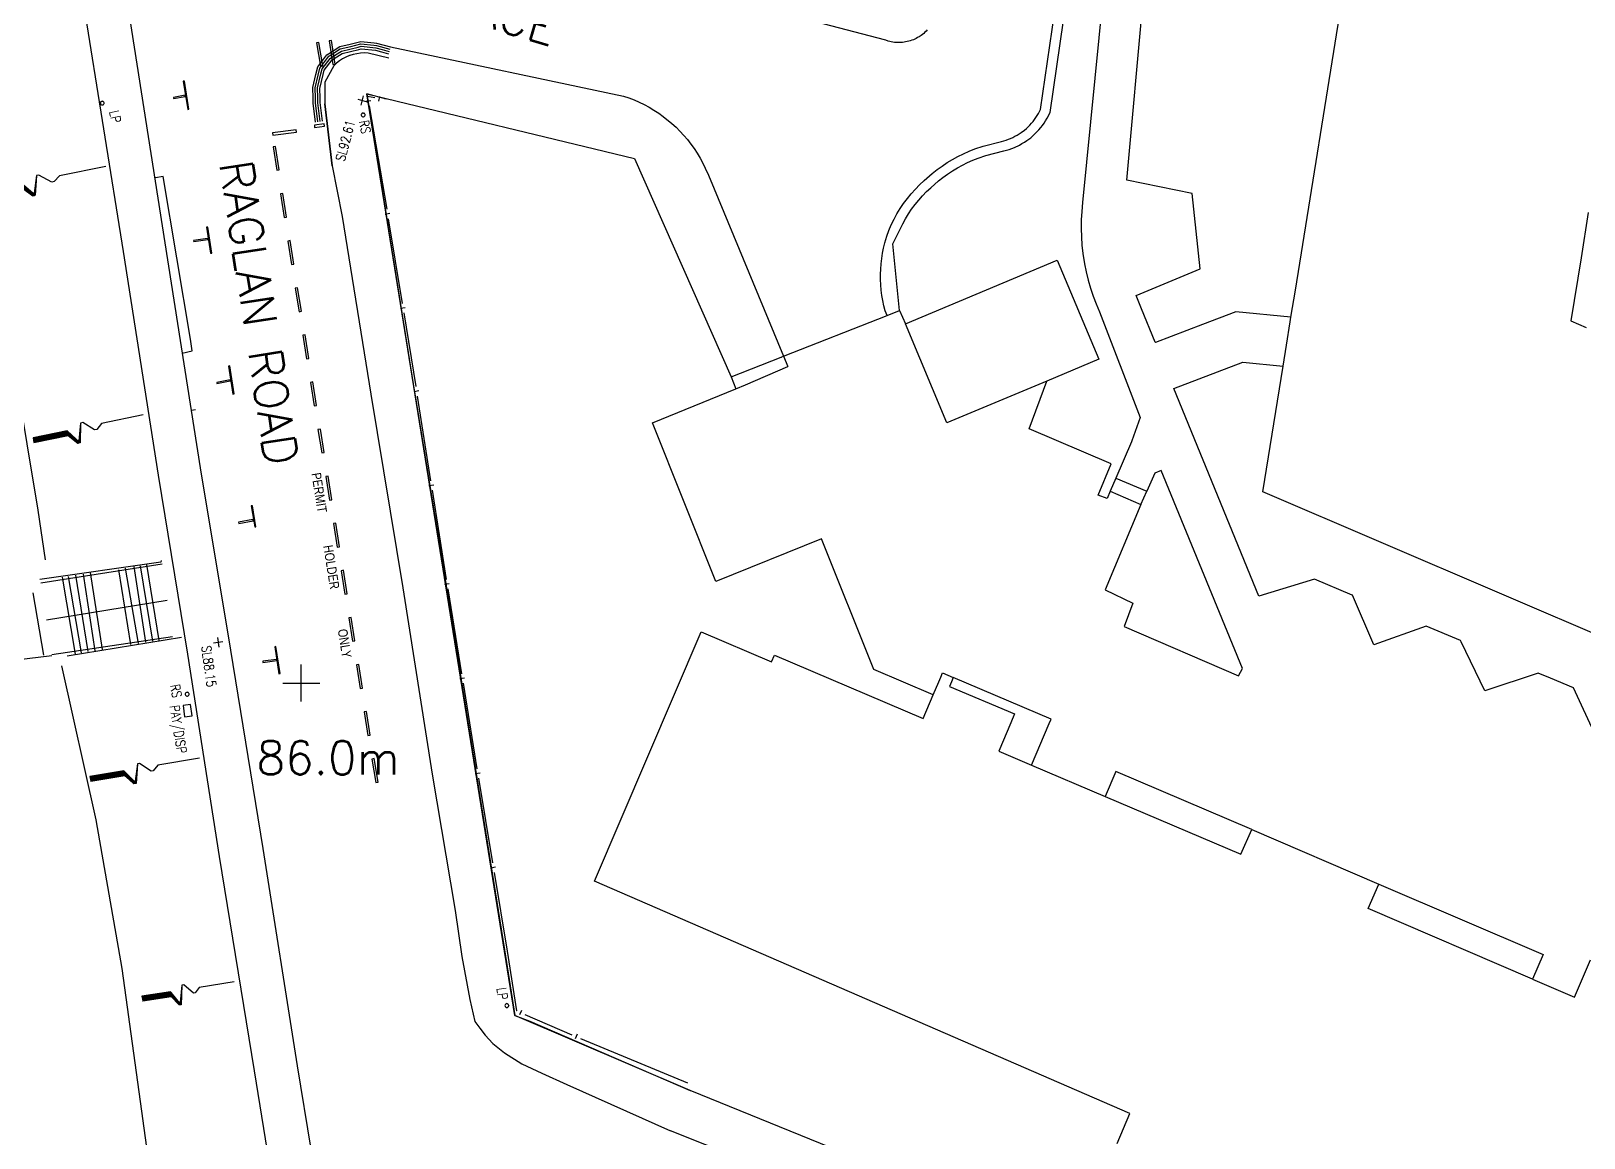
# Model space of a CAD drawing. Extents: x 427500 to 429848, y 434500 to 436505.
# Drawn here: x 429300.9 to 429366, y 435098.4 to 435144.8 of the extents above; entities that cross this region are included whole.
import ezdxf

# ---------------------------------------------------------------- set-up
doc = ezdxf.new("R2010")
doc.units = 0
doc.layers.get('0').update_dxf_attribs({"color": 222})
doc.layers.add('LPTIP_Ex_Base', color=8, linetype='Continuous')
doc.styles.add('ARIAL', font='arial.ttf', dxfattribs={"width": 0.8})
doc.styles.add('MtXpl_Romans', font='romans__.ttf')
doc.styles.get("Standard").update_dxf_attribs({"font": 'romans.shx'})

# ---------------------------------------------------------------- blocks, each defined once
blk = doc.blocks.new('FENCE_UP')
at = {"color": 0, "linetype": 'ByBlock', "flags": 128}
blk.add_lwpolyline([(0, 0.5), (0, -0.5)], dxfattribs=at)
blk = doc.blocks.new('CIRCL')
at = {"color": 0, "linetype": 'ByBlock', "flags": 128}
for points in [[(0.5, 0), (0.475, 0.154), (0.404, 0.293), (0.293, 0.404), (0.154, 0.475), (0, 0.5), (-0.154, 0.475), (-0.293, 0.404), (-0.404, 0.293), (-0.475, 0.154), (-0.5, 0), (-0.475, -0.154), (-0.404, -0.293), (-0.293, -0.404), (-0.154, -0.475), (0, -0.5), (0.154, -0.475), (0.293, -0.404), (0.404, -0.293), (0.475, -0.154)], [(0.5, 0), (0.475, -0.154)]]:
    blk.add_lwpolyline(points, dxfattribs=at)
blk = doc.blocks.new('MH_BANK_L')
at = {"color": 0, "linetype": 'ByBlock', "flags": 128}
for points in [[(-0.19, 0.02005), (-0.5, 0.02005)], [(-0.5, 0.02005), (-0.5, 0.00005)], [(-0.5, 0.01905), (-0.19, 0.01905)], [(-0.5, 0.01795), (-0.19, 0.01795)], [(-0.5, 0.01695), (-0.19, 0.01695)], [(-0.5, 0.01595), (-0.19, 0.01595)], [(-0.5, 0.01495), (-0.19, 0.01495)], [(-0.5, 0.01395), (-0.19, 0.01395)], [(-0.5, 0.01305), (-0.19, 0.01305)], [(-0.5, 0.01205), (-0.19, 0.01205)], [(-0.5, 0.01105), (-0.19, 0.01105)], [(-0.5, 0.01005), (-0.19, 0.01005)], [(-0.5, 0.00905), (-0.19, 0.00905)], [(-0.5, 0.00805), (-0.19, 0.00805)], [(-0.5, 0.00695), (-0.19, 0.00695)], [(-0.5, 0.00595), (-0.19, 0.00595)], [(-0.5, 0.00495), (-0.19, 0.00495)], [(-0.5, 0.00405), (-0.19, 0.00405)], [(-0.5, 0.00295), (-0.19, 0.00295)], [(-0.5, 0.00195), (-0.19, 0.00195)], [(-0.5, 0.00105), (-0.19, 0.00105)], [(-0.5, 0.00005), (-0.19, 0.00005)], [(-0.19, 0.00005), (-0.19, 0.02005)], [(-0.1, -0.04005), (-0.19, 0.02005)], [(-0.19, 0.01905), (-0.101, -0.03995)], [(-0.19, 0.01795), (-0.102, -0.04005)], [(-0.19, 0.01695), (-0.1031, -0.03995)], [(-0.19, 0.01595), (-0.1042, -0.04005)], [(-0.19, 0.01495), (-0.1052, -0.03995)], [(-0.19, 0.01395), (-0.1062, -0.03995)], [(-0.19, 0.01305), (-0.1072, -0.03995)], [(-0.19, 0.01205), (-0.108, -0.03995)], [(-0.19, 0.01105), (-0.109, -0.03995)], [(-0.19, 0.01005), (-0.11, -0.04005)], [(-0.19, 0.00905), (-0.1112, -0.03995)], [(-0.19, 0.00805), (-0.19, 0.00695)], [(-0.19, 0.00805), (-0.1124, -0.04005)], [(-0.19, 0.00695), (-0.1135, -0.03995)], [(-0.19, 0.00595), (-0.1144, -0.03995)], [(-0.19, 0.00495), (-0.1154, -0.03995)], [(-0.19, 0.00405), (-0.1163, -0.03995)], [(-0.19, 0.00295), (-0.1173, -0.03995)], [(-0.19, 0.00195), (-0.1183, -0.03995)], [(-0.19, 0.00105), (-0.1191, -0.04005)], [(-0.19, 0.00005), (-0.12, -0.04005)], [(-0.0601, 0.04005), (-0.11, -0.04005)], [(-0.0601, 0.04005), (-0.109, -0.03995)], [(-0.0601, 0.04005), (-0.108, -0.03995)], [(-0.0601, 0.04005), (-0.1072, -0.03995)], [(-0.0601, 0.04005), (-0.1062, -0.03995)], [(-0.0601, 0.04005), (-0.1058, -0.03085)], [(-0.0601, 0.04005), (-0.1055, -0.03155)], [(-0.0601, 0.04005), (-0.1052, -0.03995)], [(-0.0601, 0.04005), (-0.1042, -0.04005)], [(-0.0601, 0.04005), (-0.1031, -0.03995)], [(-0.0601, 0.04005), (-0.102, -0.04005)], [(-0.0601, 0.04005), (-0.101, -0.03995)], [(-0.0601, 0.04005), (-0.1, -0.04005)], [(-0.0601, 0.04005), (-0.1, -0.04005)], [(-0.04, 0.04005), (-0.0601, 0.04005)], [(0.05, 0.00005), (-0.04, 0.04005)], [(0.07, 0.00005), (0.05, 0.00005)], [(0.12, 0.02005), (0.07, 0.00005)], [(0.5, 0.02005), (0.12, 0.02005)], [(-0.1, -0.04005), (-0.12, -0.04005)], [(-0.1058, -0.03085), (-0.1137, -0.03085)], [(-0.1055, -0.03155), (-0.1127, -0.03155)], [(-0.1059, -0.03225), (-0.1116, -0.03225)], [(-0.1065, -0.03295), (-0.1105, -0.03295)], [(-0.107, -0.03375), (-0.1094, -0.03375)], [(-0.1075, -0.03445), (-0.1083, -0.03445)], [(-0.1055, -0.03155), (-0.1077, -0.03485)]]:
    blk.add_lwpolyline(points, dxfattribs=at)
blk = doc.blocks.new('SPOT')
at = {"color": 0, "linetype": 'ByBlock', "flags": 128}
for points in [[(-0.5, 0), (0.5, 0)], [(0, 0.5), (0, -0.5)]]:
    blk.add_lwpolyline(points, dxfattribs=at)

msp = doc.modelspace()

# ---------------------------------------------------------------- linework, layer by layer
at = {"layer": 'LPTIP_Ex_Base', "color": 251, "true_color": 0x636466}
for p, q in [((429343.206, 435141.5), (429347.4, 435170.234)), ((429336.708, 435144.396), (429316.422, 435149.765)), ((429353.888, 435133.923), (429356.29, 435148.845)), ((429343.602, 435141.374), (429344.599, 435148.202)), ((429345.837, 435146.441), (429344.968, 435137.594)), ((429346.828, 435138.535), (429347.508, 435146.093)), ((429338.107, 435144.541), (429338.049, 435144.506)), ((429338.196, 435144.602), (429338.107, 435144.541)), ((429338.25, 435144.643), (429338.196, 435144.602)), ((429338.302, 435144.686), (429338.25, 435144.643)), ((429338.351, 435144.731), (429338.302, 435144.686)), ((429338.399, 435144.778), (429338.351, 435144.731)), ((429338.445, 435144.828), (429338.399, 435144.778)), ((429315.938, 435144.118), (429325.714, 435142.059)), ((429336.811, 435144.362), (429336.708, 435144.396)), ((429336.876, 435144.344), (429336.811, 435144.362)), ((429336.942, 435144.33), (429336.876, 435144.344)), ((429337.008, 435144.318), (429336.942, 435144.33)), ((429337.075, 435144.309), (429337.008, 435144.318)), ((429337.142, 435144.303), (429337.075, 435144.309)), ((429337.209, 435144.3), (429337.142, 435144.303)), ((429337.255, 435144.3), (429337.209, 435144.3)), ((429337.277, 435144.3), (429337.255, 435144.3)), ((429337.344, 435144.302), (429337.277, 435144.3)), ((429337.411, 435144.307), (429337.344, 435144.302)), ((429337.478, 435144.315), (429337.411, 435144.307)), ((429337.545, 435144.325), (429337.478, 435144.315)), ((429337.611, 435144.339), (429337.545, 435144.325)), ((429337.676, 435144.354), (429337.611, 435144.339)), ((429337.741, 435144.373), (429337.676, 435144.354)), ((429337.805, 435144.394), (429337.741, 435144.373)), ((429337.868, 435144.418), (429337.805, 435144.394)), ((429337.929, 435144.445), (429337.868, 435144.418)), ((429337.99, 435144.474), (429337.929, 435144.445)), ((429338.049, 435144.506), (429337.99, 435144.474)), ((429321.149, 435103.511), (429314.951, 435142.146)), ((429314.951, 435142.146), (429326.172, 435139.446)), ((429325.714, 435142.059), (429325.936, 435141.982)), ((429325.936, 435141.982), (429326.155, 435141.897)), ((429326.155, 435141.897), (429326.371, 435141.802)), ((429326.371, 435141.802), (429326.582, 435141.699)), ((429326.582, 435141.699), (429326.789, 435141.587)), ((429326.789, 435141.587), (429326.991, 435141.466)), ((429326.991, 435141.466), (429327.188, 435141.338)), ((429327.188, 435141.338), (429327.38, 435141.201)), ((429343.066, 435141.241), (429343.118, 435141.328)), ((429343.118, 435141.328), (429343.206, 435141.5)), ((429343.477, 435141.129), (429343.602, 435141.374)), ((429327.38, 435141.201), (429327.742, 435140.908)), ((429327.742, 435140.908), (429327.915, 435140.749)), ((429327.915, 435140.749), (429328.082, 435140.583)), ((429342.391, 435140.527), (429342.533, 435140.633)), ((429342.533, 435140.633), (429342.61, 435140.699)), ((429342.61, 435140.699), (429342.685, 435140.768)), ((429342.685, 435140.768), (429342.756, 435140.84)), ((429342.756, 435140.84), (429342.825, 435140.915)), ((429342.825, 435140.915), (429342.89, 435140.992)), ((429342.89, 435140.992), (429342.952, 435141.073)), ((429342.952, 435141.073), (429343.011, 435141.156)), ((429343.011, 435141.156), (429343.066, 435141.241)), ((429343.053, 435140.557), (429343.133, 435140.644)), ((429343.133, 435140.644), (429343.21, 435140.735)), ((429343.21, 435140.735), (429343.282, 435140.83)), ((429343.282, 435140.83), (429343.35, 435140.926)), ((429343.35, 435140.926), (429343.414, 435141.024)), ((429343.414, 435141.024), (429343.477, 435141.129)), ((429328.082, 435140.583), (429328.242, 435140.41)), ((429328.242, 435140.41), (429328.394, 435140.231)), ((429328.394, 435140.231), (429328.539, 435140.045)), ((429328.539, 435140.045), (429328.676, 435139.854)), ((429340.448, 435139.838), (429340.795, 435139.955)), ((429340.795, 435139.955), (429341.561, 435140.156)), ((429341.561, 435140.156), (429341.659, 435140.182)), ((429341.659, 435140.182), (429341.756, 435140.211)), ((429341.756, 435140.211), (429341.852, 435140.245)), ((429341.852, 435140.245), (429341.947, 435140.282)), ((429341.947, 435140.282), (429342.039, 435140.324)), ((429342.039, 435140.324), (429342.13, 435140.369)), ((429342.107, 435139.904), (429342.32, 435140.005)), ((429342.13, 435140.369), (429342.219, 435140.418)), ((429342.219, 435140.418), (429342.306, 435140.47)), ((429342.306, 435140.47), (429342.391, 435140.527)), ((429342.32, 435140.005), (429342.423, 435140.062)), ((429342.423, 435140.062), (429342.525, 435140.124)), ((429342.525, 435140.124), (429342.628, 435140.192)), ((429342.628, 435140.192), (429342.789, 435140.313)), ((429342.789, 435140.313), (429342.882, 435140.392)), ((429342.882, 435140.392), (429342.97, 435140.473)), ((429342.97, 435140.473), (429343.053, 435140.557)), ((429326.172, 435139.446), (429330.235, 435130.285)), ((429328.676, 435139.854), (429328.805, 435139.657)), ((429328.805, 435139.657), (429328.926, 435139.456)), ((429328.926, 435139.456), (429329.038, 435139.249)), ((429339.289, 435139.267), (429339.511, 435139.4)), ((429339.511, 435139.4), (429339.738, 435139.524)), ((429339.738, 435139.524), (429339.97, 435139.638)), ((429339.97, 435139.638), (429340.207, 435139.743)), ((429340.144, 435139.266), (429340.365, 435139.365)), ((429340.207, 435139.743), (429340.448, 435139.838)), ((429340.365, 435139.365), (429340.589, 435139.453)), ((429340.589, 435139.453), (429340.913, 435139.562)), ((429340.913, 435139.562), (429341.666, 435139.76)), ((429341.666, 435139.76), (429341.883, 435139.821)), ((429341.883, 435139.821), (429342.107, 435139.904)), ((429329.038, 435139.249), (429329.142, 435139.038)), ((429329.142, 435139.038), (429329.273, 435138.736)), ((429329.273, 435138.736), (429332.422, 435131.147)), ((429338.32, 435138.52), (429338.659, 435138.815)), ((429338.659, 435138.815), (429338.863, 435138.974)), ((429338.863, 435138.974), (429339.073, 435139.125)), ((429339.073, 435139.125), (429339.289, 435139.267)), ((429339.109, 435138.646), (429339.305, 435138.787)), ((429339.305, 435138.787), (429339.507, 435138.92)), ((429339.507, 435138.92), (429339.715, 435139.044)), ((429339.715, 435139.044), (429339.927, 435139.16)), ((429339.927, 435139.16), (429340.144, 435139.266)), ((429337.781, 435137.959), (429337.953, 435138.153)), ((429337.953, 435138.153), (429338.133, 435138.34)), ((429338.133, 435138.34), (429338.32, 435138.52)), ((429338.254, 435137.875), (429338.423, 435138.05)), ((429338.423, 435138.05), (429338.597, 435138.217)), ((429338.597, 435138.217), (429338.92, 435138.498)), ((429338.92, 435138.498), (429339.109, 435138.646)), ((429349.558, 435137.979), (429346.828, 435138.535)), ((429337.317, 435137.337), (429337.462, 435137.551)), ((429337.462, 435137.551), (429337.617, 435137.758)), ((429337.617, 435137.758), (429337.781, 435137.959)), ((429337.796, 435137.313), (429337.94, 435137.505)), ((429337.94, 435137.505), (429338.093, 435137.693)), ((429338.093, 435137.693), (429338.254, 435137.875)), ((429344.968, 435137.594), (429344.931, 435137.214)), ((429349.89, 435134.821), (429349.558, 435137.979)), ((429336.945, 435136.66), (429337.058, 435136.892)), ((429337.007, 435135.858), (429337.422, 435136.703)), ((429337.058, 435136.892), (429337.182, 435137.117)), ((429337.182, 435137.117), (429337.317, 435137.337)), ((429337.422, 435136.703), (429337.536, 435136.911)), ((429337.536, 435136.911), (429337.662, 435137.115)), ((429337.662, 435137.115), (429337.796, 435137.313)), ((429344.912, 435136.863), (429344.907, 435136.511)), ((429344.931, 435137.214), (429344.912, 435136.863)), ((429366.174, 435137.173), (429365.868, 435135.276)), ((429336.674, 435135.899), (429336.758, 435136.179)), ((429336.758, 435136.179), (429336.845, 435136.422)), ((429336.845, 435136.422), (429336.945, 435136.66)), ((429344.907, 435136.511), (429344.917, 435136.159)), ((429344.917, 435136.159), (429344.941, 435135.808)), ((429336.542, 435135.247), (429336.577, 435135.466)), ((429336.577, 435135.466), (429336.621, 435135.684)), ((429336.621, 435135.684), (429336.674, 435135.899)), ((429337.289, 435133.064), (429337.007, 435135.858)), ((429344.941, 435135.808), (429344.98, 435135.458)), ((429344.98, 435135.458), (429345.047, 435135.027)), ((429336.491, 435134.584), (429336.499, 435134.806)), ((429336.499, 435134.806), (429336.516, 435135.027)), ((429336.516, 435135.027), (429336.542, 435135.247)), ((429337.533, 435132.513), (429343.903, 435135.182)), ((429343.903, 435135.182), (429345.645, 435131.034)), ((429345.047, 435135.027), (429345.118, 435134.682)), ((429347.212, 435133.694), (429349.89, 435134.821)), ((429365.868, 435135.276), (429365.439, 435132.632)), ((429336.493, 435134.362), (429336.491, 435134.584)), ((429336.503, 435134.141), (429336.493, 435134.362)), ((429336.522, 435133.92), (429336.503, 435134.141)), ((429345.118, 435134.682), (429345.203, 435134.341)), ((429345.203, 435134.341), (429345.301, 435134.003)), ((429336.55, 435133.7), (429336.522, 435133.92)), ((429336.587, 435133.481), (429336.55, 435133.7)), ((429336.634, 435133.264), (429336.587, 435133.481)), ((429345.301, 435134.003), (429345.413, 435133.669)), ((429345.413, 435133.669), (429345.539, 435133.341)), ((429347.44, 435133.136), (429347.212, 435133.694)), ((429353.705, 435132.786), (429353.888, 435133.923)), ((429332.422, 435131.147), (429336.766, 435132.858)), ((429336.689, 435133.049), (429336.634, 435133.264)), ((429336.766, 435132.858), (429336.689, 435133.049)), ((429336.766, 435132.858), (429337.289, 435133.064)), ((429337.289, 435133.064), (429337.533, 435132.513)), ((429345.539, 435133.341), (429345.678, 435133.017)), ((429345.678, 435133.017), (429347.381, 435128.588)), ((429348.012, 435131.741), (429347.44, 435133.136)), ((429351.399, 435133.014), (429349.989, 435132.475)), ((429353.705, 435132.786), (429351.399, 435133.014)), ((429339.272, 435128.364), (429337.533, 435132.513)), ((429349.989, 435132.475), (429348.02, 435131.722)), ((429353.515, 435131.608), (429353.674, 435132.596)), ((429353.674, 435132.596), (429353.705, 435132.786)), ((429365.439, 435132.632), (429366.082, 435132.357)), ((429348.02, 435131.722), (429348.012, 435131.741)), ((429353.375, 435130.738), (429353.515, 435131.608)), ((429330.235, 435130.285), (429332.323, 435131.108)), ((429332.323, 435131.108), (429332.334, 435131.112)), ((429332.334, 435131.112), (429332.34, 435131.115)), ((429332.34, 435131.115), (429332.351, 435131.119)), ((429332.351, 435131.119), (429332.422, 435131.147)), ((429332.422, 435131.147), (429332.599, 435130.722)), ((429345.645, 435131.034), (429343.46, 435130.099)), ((429348.799, 435129.804), (429351.681, 435130.906)), ((429351.681, 435130.906), (429353.375, 435130.738)), ((429330.235, 435130.285), (429330.425, 435129.785)), ((429330.235, 435130.285), (429330.235, 435130.285)), ((429330.827, 435129.949), (429332.599, 435130.722)), ((429352.525, 435125.459), (429353.375, 435130.738)), ((429326.933, 435128.357), (429330.425, 435129.785)), ((429330.425, 435129.785), (429330.827, 435129.949)), ((429343.46, 435130.099), (429339.272, 435128.364)), ((429342.728, 435128.11), (429343.46, 435130.099)), ((429352.353, 435121.097), (429348.799, 435129.804)), ((429329.59, 435121.713), (429326.933, 435128.357)), ((429347.381, 435128.588), (429347.033, 435127.604)), ((429346.168, 435126.64), (429342.728, 435128.11)), ((429347.033, 435127.604), (429347.013, 435127.557)), ((429347.013, 435127.557), (429346.364, 435126.039)), ((429345.617, 435125.324), (429346.168, 435126.64)), ((429348.263, 435126.36), (429347.993, 435126.251)), ((429351.665, 435118.058), (429348.263, 435126.36)), ((429346.364, 435126.039), (429346.129, 435125.487)), ((429346.364, 435126.039), (429347.657, 435125.487)), ((429347.993, 435126.251), (429347.657, 435125.487)), ((429346.003, 435125.193), (429345.617, 435125.324)), ((429346.129, 435125.487), (429346.003, 435125.193)), ((429346.129, 435125.487), (429347.415, 435124.938)), ((429347.415, 435124.938), (429347.657, 435125.487)), ((429370.581, 435117.74), (429352.525, 435125.459)), ((429347.415, 435124.938), (429345.906, 435121.361)), ((429334.021, 435123.49), (429329.59, 435121.713)), ((429336.217, 435118.014), (429334.021, 435123.49)), ((429354.686, 435121.805), (429352.353, 435121.097)), ((429356.278, 435121.137), (429354.686, 435121.805)), ((429345.906, 435121.361), (429347.07, 435120.804)), ((429356.29, 435121.132), (429356.278, 435121.137)), ((429357.176, 435119.057), (429356.29, 435121.132)), ((429347.07, 435120.804), (429346.708, 435119.825)), ((429346.708, 435119.825), (429351.498, 435117.758)), ((429359.379, 435119.835), (429357.176, 435119.057)), ((429360.817, 435119.232), (429359.379, 435119.835)), ((429324.491, 435109.147), (429328.971, 435119.594)), ((429328.971, 435119.594), (429331.922, 435118.333)), ((429360.844, 435119.175), (429360.817, 435119.232)), ((429361.837, 435117.118), (429360.844, 435119.175)), ((429331.922, 435118.333), (429332.052, 435118.62)), ((429332.052, 435118.62), (429338.275, 435115.958)), ((429338.698, 435116.953), (429336.217, 435118.014)), ((429339.016, 435117.7), (429339.09, 435117.873)), ((429339.09, 435117.873), (429339.545, 435117.679)), ((429351.498, 435117.758), (429351.665, 435118.058)), ((429364.073, 435117.866), (429361.837, 435117.118)), ((429364.582, 435117.652), (429364.073, 435117.866)), ((429338.698, 435116.953), (429338.933, 435117.505)), ((429338.933, 435117.505), (429339.016, 435117.7)), ((429339.471, 435117.506), (429339.388, 435117.311)), ((429339.388, 435117.311), (429342.113, 435116.165)), ((429339.545, 435117.679), (429339.471, 435117.506)), ((429343.645, 435115.931), (429339.545, 435117.679)), ((429365.555, 435117.244), (429364.582, 435117.652)), ((429366.488, 435115.227), (429365.555, 435117.244)), ((429338.275, 435115.958), (429338.698, 435116.953)), ((429342.113, 435116.165), (429341.954, 435115.784)), ((429343.568, 435115.752), (429343.645, 435115.931)), ((429341.954, 435115.784), (429341.458, 435114.596)), ((429342.823, 435114.011), (429343.568, 435115.752)), ((429341.458, 435114.596), (429342.823, 435114.011)), ((429342.823, 435114.011), (429345.915, 435112.697)), ((429346.366, 435113.748), (429345.915, 435112.697)), ((429352.057, 435111.307), (429346.366, 435113.748)), ((429345.915, 435112.697), (429351.605, 435110.279)), ((429351.605, 435110.279), (429352.057, 435111.307)), ((429352.057, 435111.307), (429357.387, 435109.021)), ((429346.953, 435099.408), (429324.491, 435109.147)), ((429356.943, 435107.992), (429357.387, 435109.021)), ((429357.387, 435109.021), (429364.28, 435106.065)), ((429363.84, 435105.038), (429356.943, 435107.992)), ((429364.28, 435106.065), (429363.84, 435105.038)), ((429365.594, 435104.287), (429366.263, 435105.85)), ((429363.84, 435105.038), (429365.594, 435104.287)), ((429328.502, 435100.366), (429321.149, 435103.511)), ((429357.707, 435088.527), (429328.502, 435100.366)), ((429346.411, 435098.144), (429346.953, 435099.408)), ((429357.05, 435087.05), (429327.691, 435098.675)), ((429327.691, 435098.675), (429327.691, 435098.675)), ((429327.691, 435098.675), (429327.691, 435098.675)), ((429327.691, 435098.675), (429327.691, 435098.675)), ((429327.691, 435098.675), (429327.691, 435098.675)), ((429327.691, 435098.675), (429327.691, 435098.675)), ((429327.691, 435098.675), (429327.691, 435098.675))]:
    msp.add_line(p, q, dxfattribs=at)
at = {"layer": 'LPTIP_Ex_Base', "color": 251, "true_color": 0x636466, "flags": 128}
for points in [[(429301.47, 435122.61), (429301.167, 435124.691), (429299.792, 435132.961), (429298.268, 435140.043), (429295.47, 435147.444), (429294.645, 435152.447), (429293.392, 435159.216), (429293.284, 435165.226), (429291.622, 435170.581), (429289.841, 435176.655), (429287.778, 435180.878), (429286.431, 435188.975), (429286.249, 435192.199), (429285.048, 435197.345), (429284.695, 435202.411), (429283.755, 435204.332), (429283.979, 435204.723)], [(429294.407, 435200.249), (429295.734, 435191.966), (429297.003, 435183.972), (429298.158, 435176.567), (429299.171, 435170.463), (429300.666, 435160.947), (429301.956, 435152.686), (429303.075, 435145.824), (429304.729, 435135.539), (429306.205, 435126.162), (429307.43, 435118.654), (429308.759, 435110.18), (429310.228, 435101.189), (429310.769, 435097.825), (429310.796, 435097.675), (429311.027, 435095.682)], [(429299.302, 435180.756), (429299.425, 435180.113), (429299.691, 435178.561), (429300.965, 435170.589), (429302.454, 435161.317), (429303.807, 435152.835), (429304.9, 435145.979), (429306.474, 435135.907), (429307.966, 435126.477), (429309.228, 435118.827), (429310.585, 435110.52), (429312.03, 435101.4), (429312.607, 435097.91), (429313.347, 435093.437), (429314.275, 435087.551), (429315.564, 435079.66), (429315.682, 435078.753)], [(429312.793, 435140.964), (429312.695, 435141.766), (429312.692, 435141.963), (429312.687, 435142.422), (429312.815, 435142.96), (429312.897, 435143.289), (429313.271, 435143.783), (429313.335, 435143.828), (429313.81, 435144.13), (429314.251, 435144.238), (429314.703, 435144.345), (429315.252, 435144.291), (429315.36, 435144.28), (429315.938, 435144.118), (429315.938, 435144.118)], [(429312.892, 435140.976), (429312.795, 435141.778), (429312.792, 435141.965), (429312.784, 435142.399), (429312.912, 435142.937), (429312.977, 435143.229), (429313.351, 435143.723), (429313.39, 435143.744), (429313.834, 435144.033), (429314.275, 435144.141), (429314.693, 435144.246), (429315.242, 435144.191), (429315.351, 435144.181), (429315.911, 435144.022), (429315.911, 435144.022)], [(429312.942, 435144.309), (429312.843, 435144.293), (429313.007, 435143.306), (429313.105, 435143.322), (429312.942, 435144.309)], [(429312.991, 435140.988), (429312.895, 435141.78), (429312.892, 435141.987), (429312.887, 435142.401), (429313.026, 435142.983), (429313.082, 435143.202), (429313.409, 435143.634), (429313.634, 435143.782), (429313.89, 435143.944), (429314.583, 435144.113), (429314.717, 435144.143), (429315.323, 435144.083), (429315.592, 435144.008), (429315.884, 435143.925), (429315.884, 435143.925)], [(429313.09, 435141), (429312.994, 435141.792), (429312.992, 435141.989), (429312.984, 435142.377), (429313.123, 435142.96), (429313.162, 435143.142), (429313.489, 435143.574), (429313.688, 435143.698), (429313.914, 435143.847), (429314.607, 435144.016), (429314.707, 435144.043), (429315.313, 435143.983), (429315.565, 435143.912), (429315.857, 435143.829), (429315.857, 435143.829)], [(429315.872, 435143.652), (429314.999, 435143.857), (429314.841, 435143.863), (429314.683, 435143.856), (429314.526, 435143.834), (429314.372, 435143.799), (429314.233, 435143.755), (429314.221, 435143.751), (429314.075, 435143.69), (429313.935, 435143.616), (429313.802, 435143.531), (429313.677, 435143.434), (429313.561, 435143.327), (429313.194, 435142.646)], [(429313.527, 435143.384), (429313.626, 435143.4), (429313.464, 435144.387), (429313.365, 435144.371), (429313.527, 435143.384)], [(429313.194, 435142.646), (429313.192, 435141.727), (429313.496, 435139.139), (429313.192, 435141.727)], [(429315.767, 435141.923), (429314.951, 435142.146), (429315.716, 435137.345), (429316.891, 435129.988), (429318.214, 435121.871), (429319.488, 435113.913), (429320.726, 435106.272), (429321.149, 435103.511), (429321.783, 435103.273), (429328.502, 435100.366)], [(429315.28, 435141.979), (429314.982, 435142.039), (429314.982, 435142.039)], [(429315.049, 435141.645), (429315.785, 435137.312), (429315.785, 435137.312)], [(429315.672, 435141.901), (429315.672, 435141.901)], [(429310.993, 435140.51), (429311.007, 435140.411), (429311.997, 435140.548), (429311.983, 435140.647), (429310.993, 435140.51)], [(429311.174, 435138.946), (429311.273, 435138.961), (429311.123, 435139.949), (429311.024, 435139.934), (429311.174, 435138.946)], [(429307.21, 435131.277), (429307.624, 435131.373), (429307.555, 435131.868), (429306.41, 435138.685), (429306.081, 435138.623)], [(429313.496, 435139.139), (429313.921, 435137.01), (429315.121, 435129.558), (429316.455, 435121.447), (429317.695, 435113.627), (429318.656, 435107.918), (429318.936, 435105.99), (429319.266, 435104.178), (429319.481, 435103.262), (429319.685, 435102.986), (429319.909, 435102.682), (429320.228, 435102.339), (429320.717, 435101.945), (429321.449, 435101.487), (429322.295, 435101.095), (429323.335, 435100.62), (429327.691, 435098.675)], [(429311.476, 435136.968), (429311.574, 435136.983), (429311.424, 435137.972), (429311.325, 435137.957), (429311.476, 435136.968)], [(429315.85, 435136.917), (429316.429, 435133.364)], [(429311.789, 435134.993), (429311.887, 435135.008), (429311.729, 435135.996), (429311.63, 435135.98), (429311.789, 435134.993)], [(429312.106, 435133.018), (429312.204, 435133.034), (429312.046, 435134.021), (429311.947, 435134.005), (429312.106, 435133.018)], [(429316.494, 435132.969), (429316.998, 435129.876), (429316.998, 435129.876)], [(429312.423, 435131.043), (429312.522, 435131.059), (429312.363, 435132.046), (429312.264, 435132.031), (429312.423, 435131.043)], [(429312.74, 435129.068), (429312.839, 435129.084), (429312.68, 435130.072), (429312.581, 435130.056), (429312.74, 435129.068)], [(429307.591, 435128.888), (429307.769, 435128.915)], [(429317.061, 435129.481), (429317.623, 435125.926)], [(429313.062, 435127.094), (429313.161, 435127.111), (429313, 435128.098), (429312.901, 435128.081), (429313.062, 435127.094)], [(429313.385, 435125.121), (429313.484, 435125.137), (429313.322, 435126.124), (429313.224, 435126.108), (429313.385, 435125.121)], [(429317.686, 435125.53), (429318.278, 435121.789), (429318.278, 435121.789)], [(429313.708, 435123.147), (429313.807, 435123.163), (429313.645, 435124.15), (429313.546, 435124.134), (429313.708, 435123.147)], [(429306.323, 435122.592), (429306.311, 435122.514), (429301.236, 435121.785)], [(429301.276, 435121.656), (429306.363, 435122.441)], [(429306.238, 435119.238), (429305.73, 435122.42)], [(429302.175, 435121.893), (429302.715, 435118.661)], [(429302.431, 435121.91), (429302.972, 435118.716)], [(429302.733, 435121.973), (429303.242, 435118.768)], [(429303.06, 435122.009), (429303.548, 435118.804)], [(429303.351, 435122.082), (429303.849, 435118.861)], [(429304.535, 435122.201), (429305.044, 435119.064)], [(429304.821, 435122.269), (429305.366, 435119.11)], [(429305.174, 435122.331), (429305.673, 435119.157)], [(429305.439, 435122.367), (429305.958, 435119.199)], [(429314.031, 435121.173), (429314.129, 435121.189), (429313.968, 435122.176), (429313.869, 435122.16), (429314.031, 435121.173)], [(429300.948, 435121.236), (429301.389, 435118.614)], [(429318.342, 435121.394), (429318.919, 435117.84)], [(429301.512, 435120.103), (429306.577, 435120.926)], [(429314.353, 435119.199), (429314.452, 435119.215), (429314.29, 435120.202), (429314.192, 435120.186), (429314.353, 435119.199)], [(429306.802, 435119.383), (429301.733, 435118.628)], [(429302.384, 435118.586), (429307.179, 435119.367)], [(429294.656, 435096.054), (429292.156, 435102.027), (429288.386, 435111.654), (429288.02, 435112.997), (429288.234, 435113.793), (429288.506, 435114.682), (429288.521, 435115.375), (429289.225, 435116.027), (429290.165, 435116.766), (429290.919, 435117.103), (429293.824, 435117.566), (429297.005, 435118.036), (429301.739, 435118.599)], [(429302.143, 435118.171), (429303.581, 435111.721), (429304.678, 435105.479), (429305.826, 435097.171), (429306.505, 435091.892), (429307.135, 435089.587), (429308.716, 435085.205), (429309.185, 435078.884), (429308.231, 435076.461), (429307.227, 435073.469), (429305.346, 435072.159)], [(429314.675, 435117.225), (429314.774, 435117.242), (429314.613, 435118.228), (429314.514, 435118.212), (429314.675, 435117.225)], [(429318.983, 435117.446), (429319.566, 435113.854), (429319.566, 435113.854)], [(429314.998, 435115.252), (429315.096, 435115.268), (429314.935, 435116.255), (429314.836, 435116.238), (429314.998, 435115.252)], [(429315.32, 435113.278), (429315.419, 435113.294), (429315.257, 435114.281), (429315.159, 435114.265), (429315.32, 435113.278)], [(429319.631, 435113.46), (429320.218, 435109.908)], [(429320.283, 435109.513), (429320.829, 435106.209), (429321.22, 435103.711), (429321.213, 435103.709), (429321.213, 435103.709)], [(429321.58, 435103.551), (429323.545, 435102.709), (429323.545, 435102.709)], [(429323.914, 435102.555), (429328.402, 435100.685)]]:
    msp.add_lwpolyline(points, dxfattribs=at)
for points in [[(429307.3, 435142.685), (429307.25, 435142.677), (429307.441, 435141.493), (429307.491, 435141.501)], [(429307.337, 435142.04), (429307.328, 435142.089), (429306.838, 435141.999), (429306.847, 435141.95)], [(429313.168, 435140.789), (429313.156, 435140.888), (429312.749, 435140.839), (429312.761, 435140.74)], [(429308.279, 435136.039), (429308.272, 435136.089), (429307.685, 435136.004), (429307.692, 435135.954)], [(429308.277, 435136.568), (429308.228, 435136.56), (429308.399, 435135.469), (429308.449, 435135.477)], [(429309.197, 435130.741), (429309.147, 435130.733), (429309.334, 435129.564), (429309.383, 435129.572)], [(429309.224, 435130.115), (429309.214, 435130.164), (429308.652, 435130.052), (429308.662, 435130.003)], [(429310.151, 435124.882), (429310.102, 435124.873), (429310.249, 435123.994), (429310.298, 435124.002)], [(429309.569, 435124.193), (429309.577, 435124.144), (429310.184, 435124.251), (429310.175, 435124.301)], [(429311.26, 435117.837), (429311.31, 435117.845), (429311.137, 435118.979), (429311.087, 435118.972)], [(429311.168, 435118.394), (429311.161, 435118.443), (429310.583, 435118.361), (429310.59, 435118.311)], [(429307.558, 435116.547), (429307.241, 435116.505), (429307.303, 435116.035), (429307.621, 435116.077)]]:
    msp.add_lwpolyline(points, close=True, dxfattribs=at)
at = {"layer": 'LPTIP_Ex_Base', "color": 251, "true_color": 0x636466}
for points in [[(429312.2, 435116.675), (429312.2, 435118.225)], [(429311.425, 435117.45), (429312.975, 435117.45)]]:
    msp.add_lwpolyline(points, dxfattribs=at)

# ---------------------------------------------------------------- block references
for name, p, xscale, yscale, zscale, rotation in [('SPOT', (429314.765, 435141.872), 0.4, 0.4, 0.4, 75.379128), ('FENCE_UP', (429315.476, 435141.94), 0.2, 0.2, 0.2, 168.668122), ('CIRCL', (429303.853, 435141.763), 0.16, 0.16, 0.16, 98.945096), ('CIRCL', (429314.795, 435141.266), 0.16, 0.16, 0.16, 99.13626200000003), ('FENCE_UP', (429315.015, 435141.842), 0.2, 0.2, 0.2, 279.646391), ('MH_BANK_L', (429301.479, 435138.396), 5.228392, 10, 5.228392, 11.433681), ('FENCE_UP', (429315.817, 435137.114), 0.2, 0.2, 0.2, 279.264268), ('FENCE_UP', (429316.461, 435133.167), 0.2, 0.2, 0.2, 279.264268), ('FENCE_UP', (429317.029, 435129.679), 0.2000000000000001, 0.2000000000000001, 0.2000000000000001, 278.991536), ('MH_BANK_L', (429303.303, 435128.013), 4.724107000000001, 10, 4.724107000000001, 11.72081099999999), ('FENCE_UP', (429317.654, 435125.728), 0.2000000000000001, 0.2000000000000001, 0.2000000000000001, 278.991536), ('FENCE_UP', (429318.31, 435121.591), 0.2, 0.2, 0.2, 279.219837), ('SPOT', (429308.715, 435119.154), 0.4, 0.4, 0.4, 277.626717), ('FENCE_UP', (429318.951, 435117.643), 0.2, 0.2, 0.2, 279.219837), ('CIRCL', (429307.416, 435116.982), 0.16, 0.16, 0.16, 98.18309400000003), ('MH_BANK_L', (429305.67, 435113.718), 4.664442000000001, 10, 4.664442000000001, 9.593133999999996), ('FENCE_UP', (429319.598, 435113.657), 0.2, 0.2, 0.2, 279.382256), ('FENCE_UP', (429320.25, 435109.71), 0.2, 0.2, 0.2, 279.382256), ('MH_BANK_L', (429307.485, 435104.422), 3.916572, 10, 3.916572, 8.800197999999996), ('FENCE_UP', (429321.396, 435103.63), 0.2, 0.2, 0.2, 336.7821579999999), ('FENCE_UP', (429323.73, 435102.632), 0.2, 0.2, 0.2, 337.377345)]:
    msp.add_blockref(name, p, dxfattribs=dict(at, xscale=xscale, yscale=yscale, zscale=zscale, rotation=rotation))
at = {"layer": 'LPTIP_Ex_Base', "color": 251, "true_color": 0x636466, "xscale": 0.16, "yscale": 0.16, "zscale": 0.16}
msp.add_blockref('CIRCL', (429320.821, 435103.93), dxfattribs=at)

# ---------------------------------------------------------------- texts
at = {"layer": 'LPTIP_Ex_Base', "color": 251, "true_color": 0x636466, "style": 'MtXpl_Romans'}
for s, rotation, p in [('TERRACE', 343.9, (429314.88, 435146.406)), ('RAGLAN ROAD', 278.7, (429308.753, 435139.243))]:
    msp.add_text(s, height=1.4, rotation=rotation, dxfattribs=at).set_placement(p)
at = {"layer": 'LPTIP_Ex_Base', "color": 251, "true_color": 0x636466, "width": 0.8}
for s, rotation, p in [('LP', -78.38139, (429304.15, 435141.414)), ('SL92.61', 75.37913, (429314.018, 435139.294)), ('RS', -79.69527, (429314.624, 435141.008)), ('SL88.15', -82.37328, (429308.012, 435118.989)), ('RS', -78.95917, (429306.7, 435117.356)), ('PAY/DISP', -80.90972, (429306.681, 435116.49)), ('LP', -81.52885, (429320.39, 435104.66))]:
    msp.add_text(s, height=0.4, rotation=rotation, dxfattribs=at).set_placement(p)
at = {"layer": 'LPTIP_Ex_Base', "color": 251, "true_color": 0x636466, "style": 'ARIAL', "width": 0.8}
for s, p in [('PERMIT', (429312.623, 435126.234)), ('HOLDER', (429313.119, 435123.199)), ('ONLY', (429313.726, 435119.682))]:
    msp.add_text(s, height=0.4, rotation=-80.94222, dxfattribs=at).set_placement(p)
at = {"layer": 'LPTIP_Ex_Base', "color": 251, "true_color": 0x636466, "style": 'MtXpl_Romans'}
msp.add_text('86.0m', height=1.4, dxfattribs=at).set_placement((429310.321, 435113.618))

doc.saveas('drawing.dxf')
